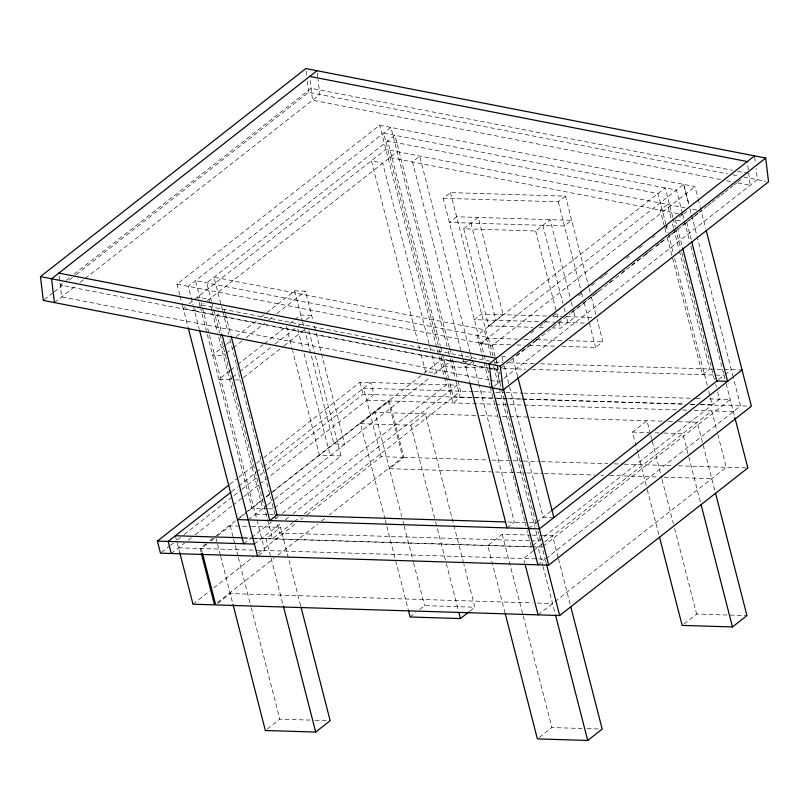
<?xml version="1.0" encoding="UTF-8"?>
<svg xmlns="http://www.w3.org/2000/svg" width="809" height="809" viewBox="0 0 809 809"><rect width="100%" height="100%" fill="white"/><g stroke="black" fill="none" stroke-linecap="round" stroke-linejoin="round"><path stroke-width="0.61" stroke-dasharray="4.04 3.03" d="M62.232 283.463L60.24 285.011L487.928 368.247M66.196 280.349L70.161 277.234M74.125 274.13L311.152 88.282L732.641 170.305M44.293 299.633L53.242 292.625M54.233 291.847L65.165 283.271M69.149 280.157L75.106 275.475M76.107 274.696L308.684 92.327L727.665 173.874M54.436 302.586L76.299 285.435M80.273 282.321L84.247 279.206M85.248 278.417L319.818 94.501L318.018 79.474M179.8 295.002L177.019 284.131L379.674 125.233L694.951 186.586L697.773 197.588M185.19 306.732L183.198 308.29L187.9 326.614M188.993 303.749L385.853 149.392L685.031 207.883M181.964 303.456L183.198 308.29L194.534 310.767L204.181 303.203M207.448 300.645L397.189 151.87M218.865 313.73L217.055 315.146L221.767 333.49M225.478 345.109L212.625 355.181L223.415 355.515L225.387 353.968M226.469 344.341L230.423 341.236M236.349 336.584L257.1 320.313M261.054 317.219L294.658 290.866L305.438 291.2L312.891 320.233M226.378 353.189L232.304 348.548M233.295 347.769L242.194 340.791M246.148 337.697L264.917 322.973M268.871 319.868L272.825 316.774M276.779 313.67L305.438 291.2M510.59 344.786L480.586 343.855L443.211 198.276L450.441 192.603L565.481 196.152L588.851 287.175M229.705 370.825L218.834 379.35L234.408 379.836M230.696 370.057L236.622 365.405M237.613 364.626L263.309 344.482M264.3 343.704L286.042 326.654M289.986 323.56L294.102 320.334M294.931 319.686L300.857 315.035L311.647 315.368L305.853 319.909M229.614 379.684L231.607 378.127M232.588 377.358L238.564 372.676M239.504 371.938L271.339 346.97M275.08 344.037L296.175 327.493M296.822 326.988L302.748 322.336L333.955 443.919L344.735 444.252L314.145 325.097M243.388 377.682L283.12 346.525M284.111 345.746L306.965 327.827M463.739 228.785L478.22 217.439L503.188 314.681L488.687 325.946L463.739 228.785L535.639 231L550.11 219.654L571.023 301.1M443.211 198.276L558.24 201.825L565.481 196.152M229.898 484.227L237.846 477.998M238.837 477.219L255.725 463.972M256.726 463.193L262.682 458.521M263.673 457.742L360.035 382.182L457.095 385.185L293.182 513.705M231.748 491.569L237.795 486.816M238.695 486.118L255.624 472.84M256.574 472.092L262.561 467.41M263.532 466.641L370.815 382.515L373.92 394.6L266.636 478.726M161.476 552.395L169.425 546.156M170.416 545.377L173.399 543.041M177.373 539.927L183.33 535.255M184.321 534.476L233.002 496.311M233.993 495.533L240.951 490.082M241.942 489.293L258.829 476.056M259.82 475.277L265.787 470.605M266.778 469.827L363.14 394.266L495.563 398.352M171.265 553.508L184.452 543.173M188.153 540.26L191.379 537.732M195.111 534.81L231.991 505.888M232.861 505.21L258.728 484.925M259.679 484.176L265.665 479.484M206.012 543.83L200.076 548.492L200.996 552.092M209.976 540.725L235.732 520.541M239.686 517.426L244.642 513.543M245.633 512.775L262.47 499.568M266.434 496.463L270.398 493.359M271.379 492.58L388.249 400.94L402.73 457.328L329.445 514.797M237.452 519.58L265.271 497.778M266.262 496.999L272.218 492.317M273.209 491.538L423.218 373.93M424.209 373.141L440.106 360.683L468.573 361.562M207.033 543.992L201.249 548.532L202.169 552.132M210.896 540.958L214.759 537.934M217.651 535.669L230.201 525.83L250.325 526.447M384.983 519.115L360.48 423.683L389.422 400.981L403.903 457.368L389.432 468.714L525.425 472.911M248.232 519.914L267.112 505.119M267.678 504.674L274.069 499.669M274.635 499.224L430.024 377.378M433.998 374.254L450.886 361.016M688.732 203.959L683.716 184.401L481.062 343.299L489.526 376.276M480.586 343.855L487.827 338.182L517.831 339.113M274.484 508.123L341.044 455.932L314.509 352.582M467.531 361.239L464.811 363.362L469.503 381.646M468.431 360.531L472.051 357.689M177.019 284.131L492.297 345.483L694.951 186.586M243.661 543.749L250.608 538.298M251.599 537.52L271.47 521.936M275.444 518.822L278.427 516.486M282.402 513.371L446.315 384.851L436.971 348.467M254.441 544.083L281.481 522.877M285.233 519.934L289.41 516.668M300.635 605.688L280.521 527.387L266.05 538.733L270.762 557.088M360.48 423.683L410.8 425.231L425.281 413.884L463.608 563.155M530.947 333.187L533.93 330.851M539.886 326.179L542.869 323.843M543.86 323.064L546.844 320.728M552.8 316.056L555.783 313.71M578.627 295.801L581.61 293.465M591.541 285.668L594.524 283.332M600.48 278.66L603.463 276.324M604.454 275.545L607.438 273.209M626.318 258.415L629.291 256.069M639.231 248.282L642.204 245.946M652.145 238.159L655.118 235.823M665.059 228.037L668.032 225.691M679.277 216.883L684.101 213.101M683.656 213.819L688.186 210.269M293.262 522.432L272.461 538.743L219.896 334.016M294.254 521.653L300.19 516.991M304.154 513.887L460.645 391.192L457.823 380.22M192.987 604.212L209.824 591.015M213.778 587.91L253.399 556.845M258.354 552.962L296.974 522.675M300.938 519.57L302.92 518.013M306.884 514.908L381.16 456.66L402.73 457.328M258.445 555.459L264.776 550.494L201.138 302.627M516.688 355.404L539.502 337.525M572.226 311.859L591.076 297.085M592.067 296.306L595.04 293.97M596.031 293.192L599.004 290.866M608.924 283.089L611.897 280.753M621.818 272.977L624.791 270.651M631.728 265.2L642.639 256.645M643.63 255.866L646.603 253.541M647.594 252.762L650.578 250.426M656.524 245.764L659.497 243.428M660.488 242.649L663.471 240.324M669.417 235.652L672.39 233.326M673.381 232.547L676.354 230.211M682.311 225.549L685.284 223.213M686.275 222.435L694.213 216.215M695.204 215.437L698.177 213.101M699.168 212.322L703.132 209.218M704.123 208.439L707.106 206.103M708.097 205.324L711.071 202.998M712.062 202.22L716.026 199.105M717.017 198.326L720 196M720.991 195.222L723.964 192.886M724.955 192.107L728.919 188.993M729.91 188.224L732.883 185.888M733.884 185.109L736.857 182.773M737.848 181.995L741.813 178.89M509.498 361.37L498.566 369.935L489.506 367.953M510.489 360.592L535.325 341.115M536.316 340.336L557.179 323.984M558.18 323.206L570.092 313.852M571.093 313.073L630.696 266.343M631.687 265.564L643.61 256.21M644.601 255.432L701.221 211.038M551.758 327.888L560.586 328.161L567.827 322.488M217.52 602.553L273.978 558.281M277.942 555.176L317.553 524.111M321.517 521.006L325.481 517.902M493.844 386.328L502.976 379.178M503.967 378.39L757.416 179.659L756.071 168.393M217.651 603.403L230.201 593.563L532.413 602.897M561.861 346.363L595.616 347.405L602.857 341.732L596.961 318.776M507.061 527.903L514.302 522.23L478.938 384.508M531.169 535.113L502.227 534.223L487.756 545.579L505.028 612.868M637.846 452.878L632.507 432.077L646.978 420.72L650.436 434.18M267.294 728.99L279.833 719.15L310.029 720.091M410.112 617.004L415.907 612.464M419.76 609.44L424.594 605.658L474.913 607.205L463.921 564.379M528.631 528.57L536.327 522.513M536.579 522.341L550.484 511.43M718.716 379.502L724.5 374.961M724.955 374.638L731.285 369.673M533.252 550.909L523.605 558.473L524.839 563.276M533.505 550.717L711.789 410.932L717.017 431.318M543.061 546.287L730.254 399.515L707.572 398.807M470.09 610.987L474.913 607.205M537.934 564.813L545.175 559.14L538.036 531.351M545.883 558.584L740.589 405.916L733.146 376.923M538.086 614.86L553.932 602.442M554.923 601.663L726.26 467.309L717.33 432.522M539.32 737.383L551.869 727.554L582.065 728.484M684.07 623.881L696.62 614.051L746.95 615.598M546.641 316.026L481.618 314.013L474.377 319.686L540.078 321.628M552.891 316.218L561.638 316.481M566.644 316.643L595.454 317.532M545.65 321.891L554.408 322.164M558.989 322.215L585.817 323.135M488.687 325.946L532.838 327.311M539.138 327.503L545.448 327.696M524.08 339.305L531.584 339.527M536.589 339.689L564.095 340.538M569.101 340.69L602.857 341.732M516.85 344.978L524.343 345.21M529.349 345.362L555.611 346.171M495.098 362.381L502.672 362.614M508.992 362.806L534.253 363.585M540.564 363.787L742.065 370.006M443.656 366.689L490.385 368.135M491.65 368.176L497.96 368.368M503.016 368.52L525.749 369.228M532.069 369.42L724.045 375.346M235.611 379.866L240.404 380.018M473.265 391.576L363.585 388.199L381.16 456.66M474.468 391.617L490.942 392.122M495.887 392.274L504.836 392.557M506.09 392.587L522.503 393.103M523.605 393.134L695.477 398.433M696.225 398.463L701.787 398.635M521.583 398.968L453.404 396.865L448.712 378.582M522.847 399.009L684.454 403.994M690.765 404.187L695.811 404.348M700.867 404.5L712.233 404.854L707.835 387.754M496.827 398.392L506.93 398.706M508.194 398.746L685.021 404.207M690.067 404.358L695.123 404.51M700.169 404.672L750.176 406.209M366.689 400.273L494.643 404.227M495.907 404.267L676.648 409.839M682.826 410.032L689.248 410.234M694.152 410.385L733.348 411.589M475.692 415.442L374.951 412.327L401.658 516.334M480.728 415.593L497.09 416.099M502.136 416.251L508.426 416.453M509.69 416.483L662.075 421.186M668.345 421.388L673.401 421.54M678.417 421.691L697.307 422.278L714.903 490.8M632.507 432.077L648.858 432.582M655.159 432.775L658.931 432.886M663.956 433.048L682.836 433.624L688.489 455.649M403.903 457.368L487.008 459.927M492.054 460.088L522.27 461.019M523.534 461.059L539.896 461.565M541.16 461.605L607.893 463.658M614.193 463.85L623.011 464.123M624.265 464.164L672.117 465.64M678.407 465.832L747.829 467.976M341.044 455.932L319.474 455.265L292.625 350.702M526.679 472.952L543.051 473.457M544.315 473.498L594.676 475.045M600.976 475.247L603.494 475.318M609.794 475.52L658.9 477.027M663.936 477.189L711.789 478.665M267.506 508.719L251.923 508.234L200.814 309.149M268.699 508.75L273.493 508.901M553.892 517.548L543.082 517.214L509.549 386.621M255.472 514.241L273.442 514.797M508.082 522.038L535.871 522.897M251.589 526.487L280.521 527.387M532.423 535.154L541.231 535.427M542.495 535.467L552.557 535.78L558.21 557.806M529.683 540.776L279.702 533.07L277.194 523.312M530.947 540.816L538.521 541.049L535.073 527.62M243.448 537.843L253.52 538.157M254.784 538.197L542.07 547.056M243.398 538.036L250.982 538.268M252.206 538.309L531.786 546.935M533.04 546.975L538.076 547.127L542.788 565.481M178.506 547.824L545.175 559.14M537.449 603.049L552.557 603.514M315.065 720.243L330.163 720.708M587.091 728.636L602.189 729.101M737.596 171.275L747.516 173.207M732.63 174.835L738.819 176.038M743.784 177.009L766.072 181.347M720.425 179.547L312.577 100.174L310.009 78.766M726.624 180.751L732.823 181.954M737.788 182.925L750.186 185.342L747.324 161.557M389.948 157.543L682.756 214.527M201.775 305.094L489.829 361.148M194.534 310.767L487.342 367.751M489.172 368.489L497.848 370.178M489.354 380.139L61.676 296.903L59.108 275.505M490.598 380.382L499.274 382.07L496.564 359.479M696.691 210.047L689.895 208.56L732.833 375.71M676.546 220.159L682.22 221.393M501.711 356.112L508.507 357.598M698.086 198.812L699.967 206.143M700.281 207.367L705.62 228.158M683.716 184.401L688.651 203.726M686.75 222.384L691.149 239.504M682.442 213.303L676.476 190.075L383.678 133.091L438.003 344.674M682.725 214.425L689.632 241.325M690.886 246.199L724.975 378.966M726.189 383.678L734.582 416.392M675.414 219.906L676.981 226.014M677.295 227.228L682.311 246.765M672.744 217.196L665.21 187.88L477.037 335.432L481.739 353.755M673.058 218.42L675.252 226.965M675.566 228.189L680.581 247.726M681.835 252.61L714.448 379.633M715.702 384.518L716.329 386.965M717.583 391.849L719.464 399.181L531.291 546.732L527.215 530.846M670.914 217.874L667.465 204.465L660.235 210.138L664.614 227.208M672.471 223.962L673.412 227.622M673.725 228.846L679.044 249.556M679.358 250.78L709.715 369.005L702.475 374.678L667.425 238.17M665.817 224.093L657.98 193.553L387.693 140.958L440.258 345.686M666.131 225.317L668.012 232.638M668.325 233.862L673.341 253.399M674.595 258.293L707.521 386.53M664.927 228.421L666.181 233.295M688.803 456.873L700.422 502.146M650.749 435.404L652.014 440.298M652.327 441.522L661.752 478.23M662.065 479.454L673.371 523.504M674.625 528.398L696.62 614.051M638.159 454.102L646.957 488.363M647.271 489.587L658.9 534.85M589.164 288.388L591.035 295.689M591.349 296.903L596.344 316.349M558.24 201.825L581.297 291.634M581.61 292.848L582.864 297.712M584.108 302.576L595.616 347.405M571.336 302.313L572.276 305.964M573.834 312.041L575.088 316.895L567.847 322.579L566.26 316.42M542.879 225.327L562.852 303.122M564.085 307.916L565.976 315.277M535.639 231L556.531 312.375M556.845 313.589L558.716 320.88M559.029 322.093L560.586 328.161M513.048 358.589L517.447 375.71M558.523 559.029L570.153 604.303M470.98 223.112L495.947 320.354M502.025 357.335L503.906 364.657M504.219 365.87L509.235 385.408M492.297 345.483L495.118 356.486M496.372 361.38L496.999 363.828M497.313 365.051L499.517 373.606M493.005 355.96L488.302 337.626L195.495 280.642L199.894 297.752M494.552 361.977L536.802 526.517M545.478 560.344L546.095 562.74M450.441 192.603L487.827 338.182M490.861 355.404L484.278 329.759L213.991 277.153L222.445 310.059M493.682 366.396L499.011 387.157M499.325 388.381L534.759 526.396M543.011 566.32L555.358 614.425M482.053 354.979L483.62 361.077M483.934 362.301L489.89 385.509M490.203 386.732L525.951 525.961M472.678 360.126L478.625 383.284M470.262 353.118L419.709 156.248L412.479 161.921L462.708 357.578M470.575 354.342L472.456 361.684L465.226 367.357L463.021 358.802M502.227 534.223L522.968 614.982M523.281 616.205L551.869 727.554M449.379 347.324L394.934 135.285L206.76 282.837L211.452 301.11M449.693 348.537L451.25 354.635M452.504 359.509L457.51 379.006M447.124 346.343L390.909 127.418L188.254 286.315L192.967 304.649M448.378 351.227L449.946 357.345M450.259 358.569L455.548 379.138M455.851 380.351L460.2 397.27L452.959 402.943L438.316 345.898M440.571 346.899L442.139 352.997M442.452 354.211L448.398 377.368M436.658 347.253L379.674 125.233M430.762 350.348L382.718 163.216L371.382 160.738L417.474 340.276M432.016 355.242L436.415 372.362L425.635 372.029L419.982 350.044M418.728 345.16L419.669 348.831M410.8 425.231L435.303 520.672M435.626 521.896L445.992 562.275M446.305 563.499L458.551 611.22M402.912 521.229L403.853 524.899M404.166 526.123L413.278 561.608M413.591 562.831L424.594 605.658M360.035 382.182L363.14 394.266M385.296 520.339L386.55 525.233M386.864 526.457L408.232 609.662M308.896 330.699L314.195 351.369M294.658 290.866L302.424 321.112M297.793 329.152L302.788 348.598M304.042 353.462L330.264 455.598M286.386 326.381L292.322 349.488M224.295 309.473L225.236 313.144M225.549 314.367L230.889 335.148M222.758 311.283L228.704 334.43M229.948 339.305L275.95 518.438M211.766 302.333L213.323 308.421M213.637 309.645L219.583 332.792M211.837 310.423L209.005 299.411L197.679 296.943L198.62 300.604M212.15 311.647L217.49 332.438M218.743 337.333L262.713 508.568M271.076 558.311L283.019 604.808M198.933 301.828L200.501 307.936M193.28 305.873L199.247 329.111M180.114 296.205L181.651 302.253M230.201 525.83L233.336 538.066M233.649 539.29L234.913 544.184M235.227 545.408L238.048 556.42M238.362 557.644L250.932 606.588M251.245 607.812L279.833 719.15M216.033 538.4L217.297 543.294M217.57 544.376L220.432 555.53M220.655 556.38L232.689 603.251M175.401 535.75L179.74 552.628M754.716 157.128L755.464 163.388M317.259 73.215L317.866 78.22M306.136 71.05L306.732 76.056M307.329 81.062L308.684 92.327M456.65 216.772L449.41 222.445L564.449 225.994L571.68 220.321L456.65 216.772"/><path stroke-width="1.21" d="M40.45 276.627L305.832 68.543L765.698 158.048L768.55 181.833L503.168 389.908L43.302 300.412L40.45 276.627L500.316 366.133L765.698 158.048M316.966 70.717L51.584 278.802L54.436 302.586M706.257 230.605L751.379 406.249L548.724 565.147L160.485 553.174L157.381 541.09L228.907 485.006M230.868 492.256L168.161 541.423L171.265 553.508M754.564 155.874L489.182 363.959L492.034 387.744M551.475 510.651L717.381 380.574M742.065 370.006L539.411 528.904L237.452 519.58M233.002 604.475L265.362 730.507L315.692 732.054L330.163 720.708L300.948 606.912M408.545 610.886L410.112 617.004L460.442 618.561L469.129 611.746M202.483 553.326L215.72 604.92L559.656 615.528L747.829 467.976L734.896 417.596M505.342 614.092L537.388 738.9L587.718 740.457L602.189 729.101L570.78 606.74M659.527 537.297L682.149 625.397L732.469 626.955L746.95 615.598L715.53 493.247M275.677 514.868L505.554 521.957M175.401 535.75L242.184 537.803M157.381 541.09L254.441 544.083M309.726 76.39L747.324 161.557M58.814 273.118L496.423 358.286M691.776 241.952L727.594 381.352L716.784 381.019L682.624 247.979M701.059 504.594L732.469 626.955M517.76 376.933L553.892 517.548M548.724 565.147L503.592 389.503M546.409 563.944L559.656 615.528M555.672 615.649L587.718 740.457M492.246 386.985L537.934 564.813M525.142 564.48L538.086 614.86M469.817 382.869L507.061 527.903M458.865 612.443L460.442 618.561M231.202 336.372L277.042 514.908L269.802 520.581L222.081 334.714M283.332 606.032L315.692 732.054M199.56 330.335L257.545 556.167M188.214 327.827L243.661 543.749M201.31 553.295L214.547 604.879L192.987 604.212L179.74 552.628M500.316 366.133L503.168 389.908"/></g></svg>
